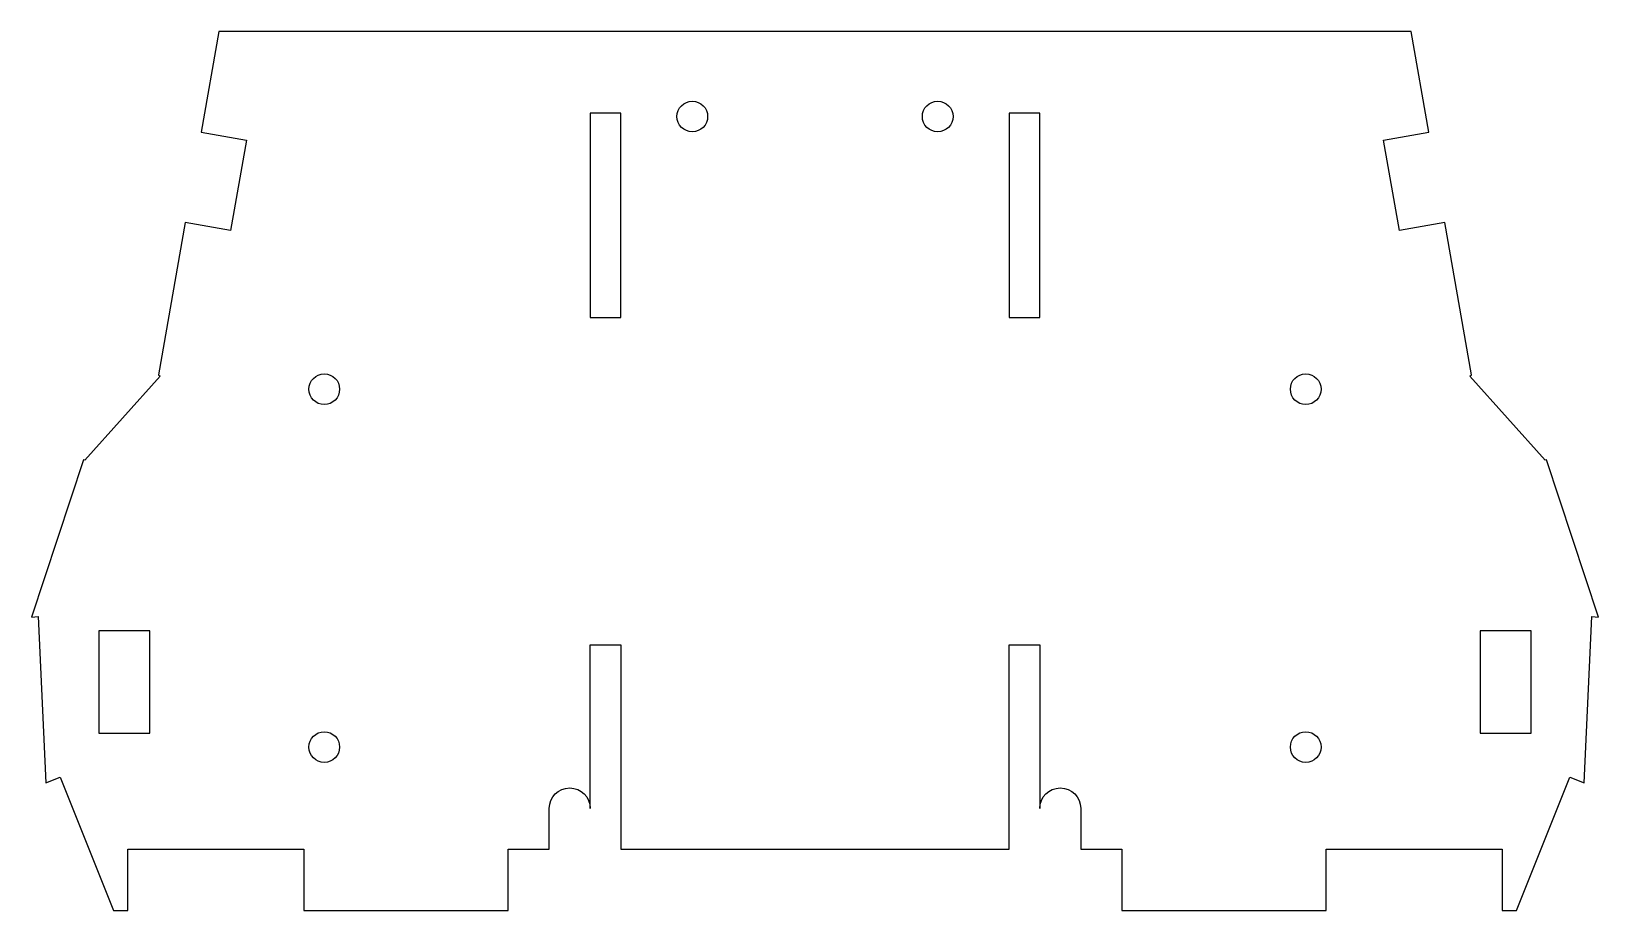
# Model space of a CAD drawing. Header units: millimetres. Extents: x -77 to 77, y 5 to 91.
import ezdxf

# ---------------------------------------------------------------- set-up
doc = ezdxf.new("R2010")
doc.units = ezdxf.units.MM
doc.layers.get('0').update_dxf_attribs({"linetype": 'CONTINUOUS'})

msp = doc.modelspace()

# ---------------------------------------------------------------- linework, layer by layer
msp.add_lwpolyline([(21.99, 15, -1), (25.99, 15), (25.99, 11), (30, 11), (30, 5), (50, 5), (50, 11), (67.23, 11), (67.23, 5), (68.63, 5), (73.83, 18.06), (75.23, 17.51), (76, 33.76), (76.65, 33.72), (71.56, 49.1), (71.43, 49.06), (64.07, 57.28), (64.22, 57.42), (61.6, 72.29), (57.17, 71.51), (55.61, 80.37), (60.04, 81.15), (58.3, 91), (-58.3, 91), (-60.04, 81.15), (-55.61, 80.37), (-57.17, 71.51), (-61.6, 72.29), (-64.22, 57.42), (-64.07, 57.28), (-71.43, 49.06), (-71.56, 49.1), (-76.65, 33.72), (-76, 33.76), (-75.23, 17.51), (-73.83, 18.06), (-68.63, 5), (-67.23, 5), (-67.23, 11), (-50, 11), (-50, 5), (-30, 5), (-30, 11), (-25.99, 11), (-25.99, 15, -1), (-21.99, 15), (-21.99, 31), (-18.99, 31), (-18.99, 11), (18.99, 11), (18.99, 31), (21.99, 31)], format="xyb", close=True)
for points in [[(-18.99, 63), (-18.99, 83), (-21.99, 83), (-21.99, 63)], [(18.99, 83), (18.99, 63), (21.99, 63), (21.99, 83)], [(-65.05, 32.37), (-70.05, 32.37), (-70.05, 22.37), (-65.05, 22.37)], [(70.05, 32.37), (65.05, 32.37), (65.05, 22.37), (70.05, 22.37)]]:
    msp.add_lwpolyline(points, close=True)
for centre in [(-48, 56), (48, 56), (-48, 21), (48, 21)]:
    msp.add_circle(centre, 1.5)
for centre in [(-12, 82.67), (12, 82.67)]:
    msp.add_ellipse(centre, major_axis=(-1.5, 0), ratio=1)

doc.saveas('drawing.dxf')
